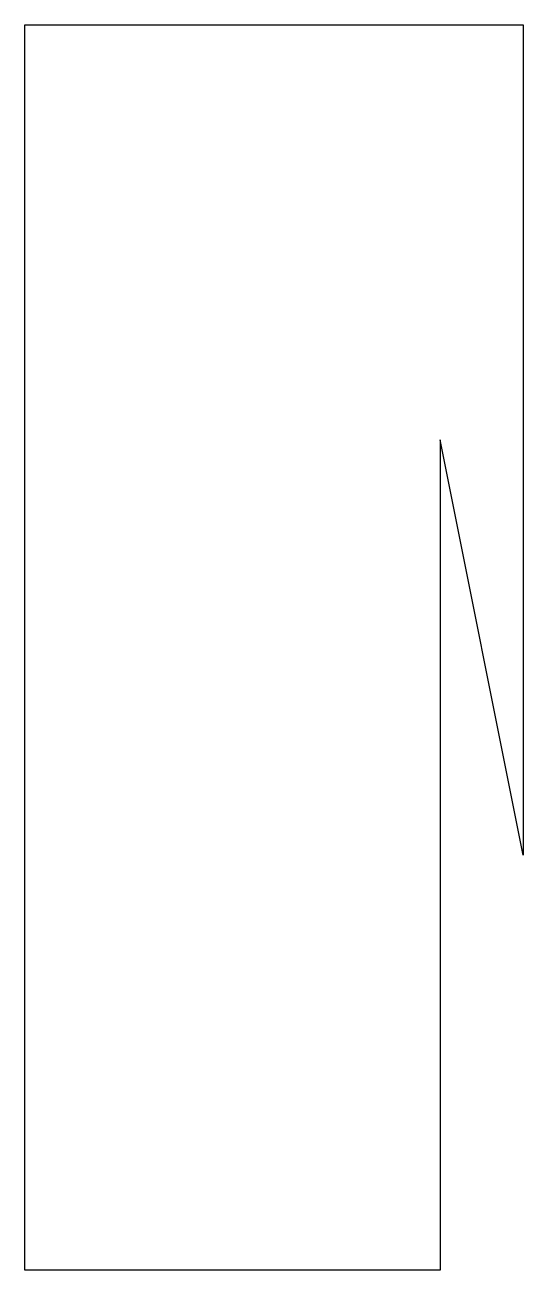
# Model space of a CAD drawing. Header units: millimetres. Extents: x -20 to -8, y -10 to 20.
import ezdxf

# ---------------------------------------------------------------- set-up
doc = ezdxf.new("R2010")
doc.units = ezdxf.units.MM
doc.header["$MEASUREMENT"] = 0
doc.layers.add('Default', color=18, linetype='Continuous', true_color=0x000000)

msp = doc.modelspace()

# ---------------------------------------------------------------- linework, layer by layer
at = {"layer": 'Default'}
msp.add_lwpolyline([(-8, 20), (-8, 0), (-10, 10), (-10, -10), (-20, -10), (-20, 20)], close=True, dxfattribs=at)

doc.saveas('drawing.dxf')
